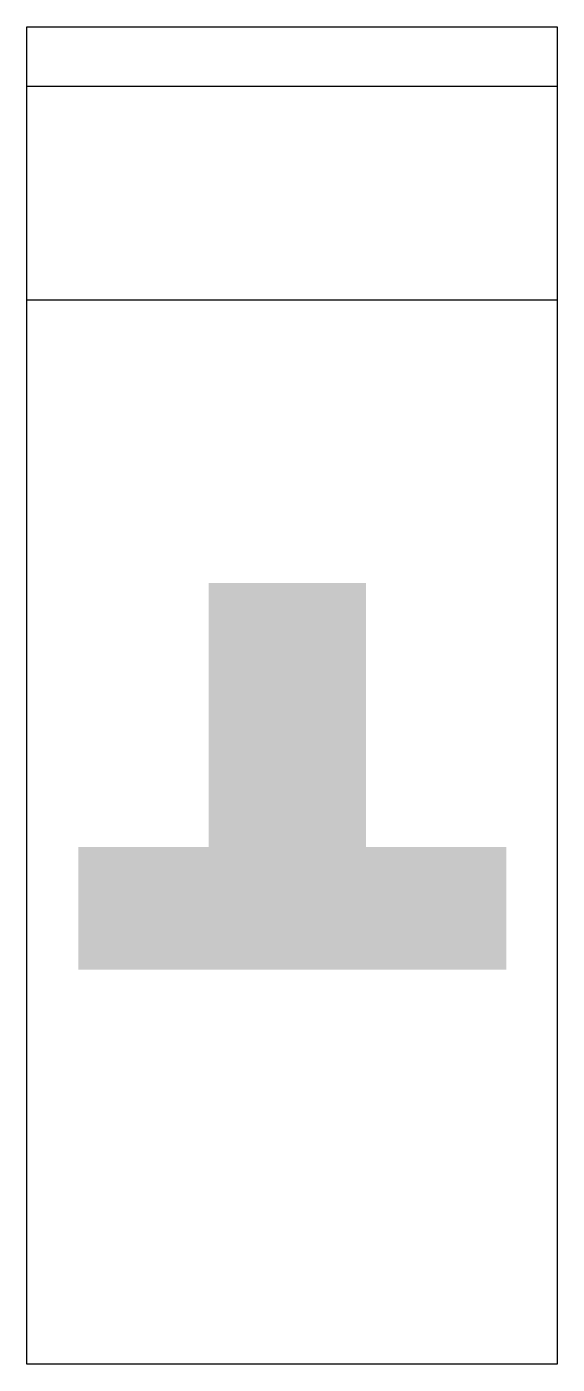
# Model space of a CAD drawing. Extents: x 0 to 17.9, y 0 to 45.
import ezdxf

# ---------------------------------------------------------------- set-up
doc = ezdxf.new("R2010")
doc.units = 0
doc.layers.add('--6N-THT. HOLE COVER', color=2, linetype='CONTINUOUS')

# ---------------------------------------------------------------- blocks, each defined once
blk = doc.blocks.new('06 - N - SC MCB LỖ ĐỤC 1 PHASE')
at = {"layer": '--6N-THT. HOLE COVER', "ltscale": 5}
h = blk.add_hatch(color=124, dxfattribs=at)
h.paths.add_polyline_path([(2.488, 3.79), (-2.801, 3.79), (-2.801, -5.1), (2.488, -5.1)])
h.paths.add_polyline_path([(7.216, -5.1), (-7.184, -5.1), (-7.184, -9.228), (7.216, -9.228)])
at = {"layer": '--6N-THT. HOLE COVER', "color": 1, "ltscale": 5}
blk.add_lwpolyline([(-8.925, 22.5), (8.925, 22.5), (8.925, -22.5), (-8.925, -22.5)], close=True, dxfattribs=at)
at = {"layer": '--6N-THT. HOLE COVER', "color": 124}
blk.add_lwpolyline([(-8.925, 20.5), (-8.925, 22.5), (8.925, 22.5), (8.925, 20.5)], dxfattribs=at)
blk.add_lwpolyline([(-8.925, 20.5), (-8.925, 22.5), (8.925, 22.5), (8.925, 20.5)], dxfattribs=at)
at = {"layer": '--6N-THT. HOLE COVER', "color": 124, "ltscale": 5}
for points in [[(-8.925, 20.5), (8.925, 20.5)], [(8.925, 13.301), (-8.925, 13.301)]]:
    blk.add_lwpolyline(points, dxfattribs=at)

msp = doc.modelspace()

# ---------------------------------------------------------------- block references
msp.add_blockref('06 - N - SC MCB LỖ ĐỤC 1 PHASE', (8.925, 22.5))

doc.saveas('drawing.dxf')
